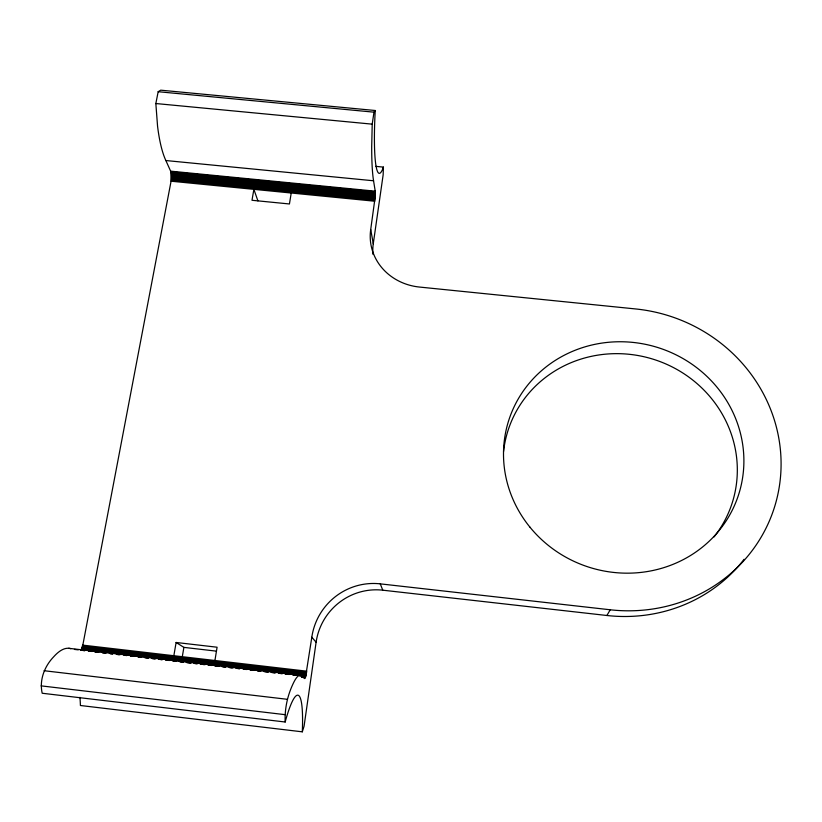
<?xml version="1.0" encoding="UTF-8"?>
<svg xmlns="http://www.w3.org/2000/svg" width="822" height="822" viewBox="0 0 822 822"><rect width="100%" height="100%" fill="white"/><g stroke="black" fill="none" stroke-linecap="round" stroke-linejoin="round"><path stroke-width="1.23" d="M372.952 254.317A54.858 50.625 -4.8 0 1 373.27 243.744L370.712 229.523L375.202 196.715L375.222 191.166L373.558 180.778A95.681 11.231 -85.5 0 1 371.698 146.85L372.212 124.153L373.979 112.172L375.253 110.508L160.722 90.173L158.173 91.704L155.841 103.531L157.567 126.259A95.044 24.444 -87.6 0 0 165.859 160.537L170.966 171.87L171.068 181.21L83.053 643.914L81.018 650.233L84.83 650.675M375.746 166.363L383.412 167.102L383.144 174.881L373.27 243.744M79.919 697.344A90.112 26.222 -79 0 1 80.309 702.748L80.412 705.502L302.301 731.827L302.414 729.073A90.739 12.083 -81.8 0 0 285.871 719.476L285.172 722.004L42.199 693.244C39.158 680 44.522 666.252 53.79 656.686A110.826 32.274 -79 0 1 70.856 648.712M375.253 110.508L375.079 113.549A77.813 9.124 -85.5 0 0 382.99 168.284L383.412 167.102M744.085 559.299A154.033 147.087 19.6 0 1 606.893 615.493L382.775 590.186A60.325 59.194 -54.1 0 0 316.11 642.229L304.058 726.268L302.301 731.827M299.044 675.581L301.582 675.879L304.715 678.561L305.537 677.143L311.815 637.214A61.886 60.715 -52.4 0 1 380.257 583.856L610.232 609.78A157.958 150.529 19.1 0 0 780.571 476.226A157.958 150.529 19.1 0 0 635.745 308.959L419.467 287.053A56.184 51.683 -4.8 0 1 370.712 229.523M285.172 722.004C284.638 709.16 287.289 696.275 292.694 684.613A111.597 14.878 -81.8 0 1 301.582 675.879M214.932 660.498L217.09 647.222L176.114 642.475L173.843 655.72M291.224 193.016L289.436 203.969L251.994 200.28L253.875 189.348L257.923 200.907M182.289 656.768L183.892 647.376L176.114 642.475M606.893 615.493L610.232 609.78M158.173 91.704L373.979 112.172M155.841 103.531L372.212 124.153M165.859 160.537L373.558 180.778M170.76 171.161L375.222 191.166M170.966 171.87L375.274 191.865M171.13 172.682L375.305 192.667M171.253 173.596L375.315 193.581M171.346 174.583L375.305 194.567M171.397 175.641L375.264 195.615M171.418 176.74L375.202 196.715M171.387 177.86L375.13 197.845M171.315 179.001L375.027 198.986M171.212 180.121L374.914 200.116M171.068 181.21L374.791 201.226M183.892 647.376L216.34 651.137M82.796 645.126L306.894 671.194M82.508 646.308L306.688 672.396M82.169 647.428L306.472 673.537M81.81 648.466L306.246 674.605M81.429 649.401L306.01 675.571M68.688 648.291L300.133 675.252M74.432 649.411L78.244 649.853M80.782 650.151L84.584 650.592M88.396 651.034L92.198 651.476M94.736 651.774L98.548 652.216M102.349 652.668L106.161 653.11M109.963 653.552L112.501 653.85M116.313 654.291L120.115 654.733M123.927 655.175L126.465 655.473M130.266 655.915L134.078 656.357M137.88 656.809L141.692 657.251M145.494 657.692L148.032 657.99M151.844 658.432L155.646 658.874M159.458 659.316L161.996 659.614M165.797 660.056L169.609 660.498M173.411 660.95L175.949 661.237M179.761 661.679L183.563 662.131M187.375 662.573L191.177 663.015M194.989 663.457L197.527 663.755M201.328 664.197L205.14 664.638M208.942 665.08L211.48 665.378M215.292 665.82L219.094 666.272M222.906 666.714L225.444 667.012M229.246 667.454L233.058 667.896M236.859 668.337L239.397 668.635M243.209 669.077L247.011 669.519M250.823 669.961L254.635 670.413M257.173 670.701L260.975 671.153M264.787 671.595L268.589 672.036M271.126 672.334L274.938 672.776M278.74 673.218L282.552 673.66M285.09 673.958L288.892 674.4M292.704 674.841L296.506 675.294M88.642 651.116L91.18 651.414M94.992 651.856L98.794 652.298M102.606 652.74L105.144 653.038M110.23 653.634L112.768 653.932M116.58 654.374L119.118 654.672M124.194 655.257L126.732 655.555M130.544 655.997L133.082 656.295M138.158 656.891L140.706 657.189M144.508 657.631L148.32 658.073M152.132 658.514L154.67 658.812M158.482 659.254L162.283 659.696M166.095 660.148L168.633 660.436M172.445 660.888L176.257 661.33M180.069 661.772L182.607 662.07M186.409 662.511L190.221 662.953M194.033 663.395L196.571 663.693M200.383 664.135L204.195 664.587M207.997 665.029L211.809 665.471M214.347 665.769L218.159 666.21M221.971 666.652L225.773 667.094M229.585 667.546L232.123 667.834M235.935 668.286L239.747 668.728M243.559 669.17L246.097 669.468M249.898 669.909L253.71 670.351M257.522 670.793L260.06 671.091M263.872 671.533L267.684 671.985M271.486 672.427L275.298 672.869M279.11 673.31L281.648 673.608M285.46 674.05L289.262 674.492M293.074 674.944L295.612 675.232M299.424 675.684L305.774 676.424M301.725 676.701L305.537 677.143M301.499 677.287L305.311 677.729M44.08 670.721L287.351 699.306M41.1 685.867L285.09 714.667M311.815 637.214L316.11 642.229M380.257 583.856L382.775 590.186M503.547 451.566A117.793 112.46 19.5 0 1 662.82 362.666A117.793 112.46 19.5 0 1 714.102 536.889M529.738 526.912A120.793 115.101 19 0 0 735.598 502.889A120.793 115.101 19 0 0 605.752 342.579A120.793 115.101 19 0 0 529.738 526.912"/></g></svg>
